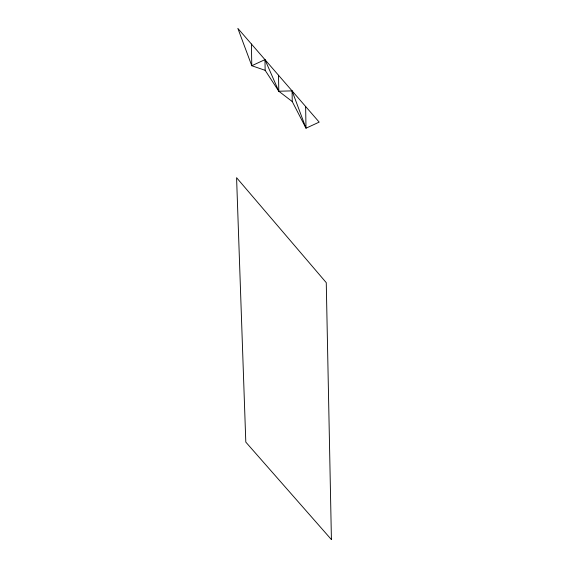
<?xml version="1.0" encoding="UTF-8"?>
<svg xmlns="http://www.w3.org/2000/svg" width="568" height="568" viewBox="0 0 568 568"><rect width="100%" height="100%" fill="white"/><g stroke="black" fill="none" stroke-linecap="round" stroke-linejoin="round"><path stroke-width="0.85" d="M264.965 59.64L251.787 65.739L237.857 28.4L319.18 122.113L306.003 128.212L292.257 101.566L278.796 91.228L265.149 70.325L264.965 59.64L278.796 91.228L292.073 90.873L306.003 128.212L305.627 106.493M265.149 70.325L251.787 65.739L251.411 44.02M292.073 90.873L292.257 101.566M278.519 75.253L278.796 91.228M331.421 539.6L245.809 442.11L236.579 177.692L326.259 282.658L331.421 539.6"/></g></svg>
